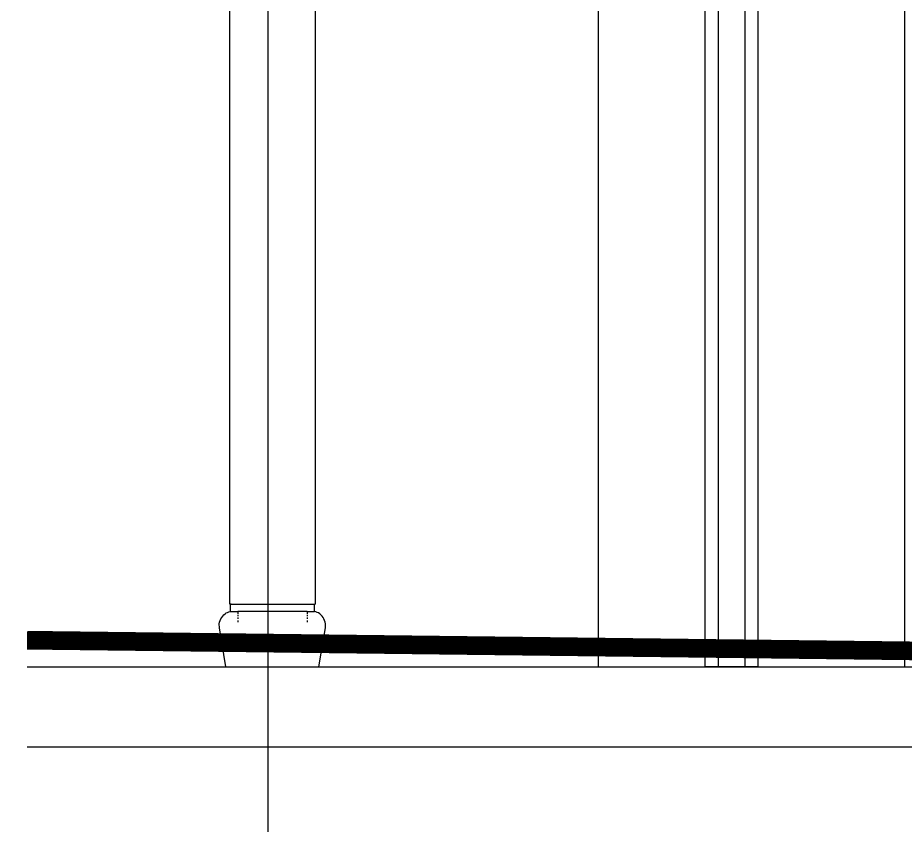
# Model space of a CAD drawing. Extents: x -24961 to 905641, y -154323 to 635957.
# Drawn here: x 393650 to 396981, y -120681 to -117638 of the extents above; entities that cross this region are included whole.
import ezdxf

# ---------------------------------------------------------------- set-up
doc = ezdxf.new("R2010")
doc.units = 0
doc.header["$LTSCALE"] = 1000
doc.header["$MEASUREMENT"] = 0
for name, color, linetype in [('DOTE', 1, 'Continuous'), ('WALL', 9, 'Continuous'), ('窗', 154, 'Continuous')]:
    doc.layers.add(name, color=color, linetype=linetype)

msp = doc.modelspace()

# ---------------------------------------------------------------- linework, layer by layer
for p, q in [((394445.9, -119835.4), (394445.9, -116098.1)), ((395828.2, -116993.1), (395828.2, -119299.9)), ((394765.9, -117047.6), (394765.9, -119837)), ((395828.2, -119299.9), (395828.2, -120071.9)), ((394445.9, -119835.4), (394451.3, -119835.4)), ((394445.9, -119837), (394445.9, -119835.4)), ((394445.9, -119837), (394448.2, -119837)), ((394448.2, -119864.6), (394448.2, -119837)), ((394448.2, -119837), (394457.9, -119837)), ((394457.9, -119837), (394753.9, -119837)), ((394753.9, -119837), (394763.5, -119837)), ((394763.5, -119864.6), (394763.5, -119837)), ((394763.5, -119837), (394765.9, -119837)), ((394428, -119873.1), (394432.8, -119869.9)), ((394432.8, -119869.9), (394437.8, -119867.5)), ((394437.8, -119867.5), (394442.9, -119865.7)), ((394442.9, -119865.7), (394448.2, -119864.6)), ((394448.2, -119864.6), (394476.1, -119864.6)), ((394476.1, -119864.6), (394476.1, -119873.1)), ((394735.7, -119864.6), (394476.1, -119864.6)), ((394735.7, -119864.6), (394735.7, -119873.1)), ((394735.7, -119864.6), (394763.5, -119864.6)), ((394768.8, -119865.7), (394763.5, -119864.6)), ((394774, -119867.5), (394768.8, -119865.7)), ((394779, -119869.9), (394774, -119867.5)), ((394783.7, -119873.1), (394779, -119869.9)), ((394406.3, -119910.1), (394407.9, -119903.7)), ((394407.9, -119903.7), (394410.1, -119897.5)), ((394410.1, -119897.5), (394412.7, -119891.7)), ((394412.7, -119891.7), (394415.9, -119886.3)), ((394415.9, -119886.3), (394419.6, -119881.3)), ((394419.6, -119881.3), (394423.6, -119876.9)), ((394423.6, -119876.9), (394428, -119873.1)), ((394476.1, -119876.9), (394476.1, -119881.3)), ((394476.1, -119886.3), (394476.1, -119891.7)), ((394476.1, -119897.5), (394476.1, -119903.7)), ((394735.7, -119876.9), (394735.7, -119881.3)), ((394735.7, -119886.3), (394735.7, -119891.7)), ((394735.7, -119897.5), (394735.7, -119903.7)), ((394788.1, -119876.9), (394783.7, -119873.1)), ((394792.2, -119881.3), (394788.1, -119876.9)), ((394795.8, -119886.3), (394792.2, -119881.3)), ((394799, -119891.7), (394795.8, -119886.3)), ((394801.7, -119897.5), (394799, -119891.7)), ((394803.8, -119903.7), (394801.7, -119897.5)), ((394805.4, -119910.1), (394803.8, -119903.7)), ((394406.8, -119925.3), (394406.3, -119910.1)), ((394431.6, -120071.9), (394406.8, -119925.3)), ((394780.2, -120071.9), (394805, -119925.3)), ((394805, -119925.3), (394805.4, -119910.1)), ((394431.6, -120071.9), (394780.2, -120071.9)), ((395828.2, -120071.9), (396228.2, -120071.9)), ((396278.2, -120071.9), (396228.2, -120071.9)), ((396378.2, -120071.9), (396278.2, -120071.9)), ((396428.2, -120071.9), (396378.2, -120071.9)), ((396428.2, -120071.9), (396978.2, -120071.9)), ((396978.2, -120071.9), (397028.2, -120071.9))]:
    msp.add_line(p, q)
at = {"layer": 'DOTE'}
for p, q in [((394589.7, -120690.5), (394589.7, -97435)), ((393685.1, -120071.9), (443041.3, -120071.9)), ((393685.1, -120371.9), (443041.3, -120371.9))]:
    msp.add_line(p, q, dxfattribs=at)
at = {"layer": 'WALL', "linetype": 'Continuous', "const_width": 70}
msp.add_lwpolyline([(393685.1, -119971.9), (401984.5, -120071.9), (410190.5, -120171.9), (414326.5, -120221.9), (422887, -120271.9), (427119, -120371.9), (443041.3, -120371.9)], dxfattribs=at)
at = {"layer": '窗'}
for p, q in [((396228.2, -116355.1), (396228.2, -120071.9)), ((396278.2, -116355.1), (396278.2, -120071.9)), ((396378.2, -116355.1), (396378.2, -120071.9)), ((396428.2, -116355.1), (396428.2, -120071.9)), ((396978.2, -116498.1), (396978.2, -120071.9))]:
    msp.add_line(p, q, dxfattribs=at)

doc.saveas('drawing.dxf')
